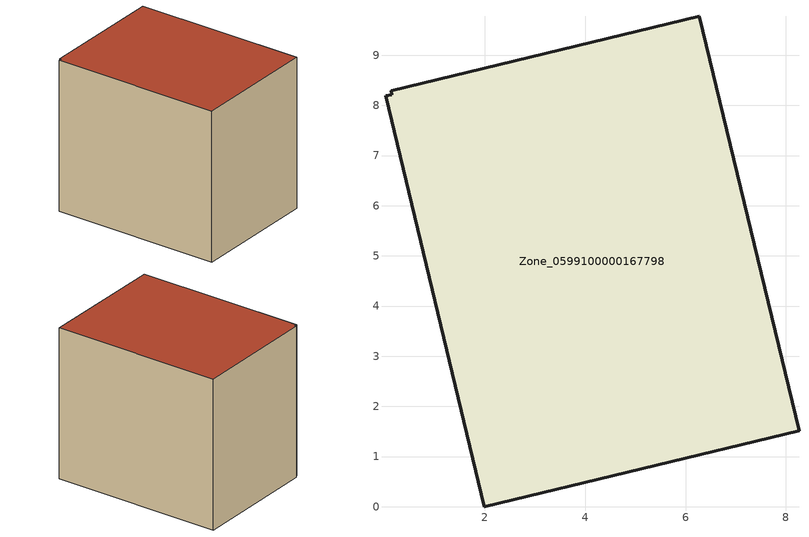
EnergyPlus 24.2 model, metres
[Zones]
Zone_0599100000167798
 floor ground (C_G): 0.02,8.19 0.15,8.21 0.13,8.29 6.27,9.78 8.26,1.51 1.99,0 z0
 wall outside (C_F): 1.99,0 8.26,1.51 6.27,9.78 0.13,8.29 0.15,8.21 0.02,8.19 1.99,0 z0:7.58
 roof outside (C_R): 0.15,8.21 0.02,8.19 1.99,0 8.26,1.51 6.27,9.78 0.13,8.29 z7.58
[BUILDING]
Pand.0599100000167798: North Axis=0; Terrain=City; Loads Convergence Tolerance Value=0.04; Temperature Convergence Tolerance Value=0.4; Solar Distribution=FullExterior; Maximum Number of Warmup Days=25; Minimum Number of Warmup Days=1
[Site:Location]
Rotterdam.The.Hague.AP_ZH_NLD Design_Conditions: Latitude=51.96; Longitude=4.45; Time Zone=1; Elevation=-4.5
[SITE:GROUNDTEMPERATURE:BUILDINGSURFACE]
18, 18, 18, 18, 18, 18, 18, 18, 18, 18, 18, 18
[MATERIAL] Thermal Absorptance=0.9; Solar Absorptance=0.7; Visible Absorptance=0.7
Name | Roughness | Thickness | Conductivity | Density | Specific Heat
G.TC.1965-1974 | MediumSmooth | 0.15 | 0.882353 | 540 | 1210
F.TC.1965-1974 | Rough | 0.3 | 0.697674 | 1920 | 840
R.TC.1965-1974 | MediumRough | 0.2 | 0.232558 | 1500 | 1000
[CONSTRUCTION]
C_G: G.TC.1965-1974
C_F: F.TC.1965-1974
C_R: R.TC.1965-1974
[ZONE]
Zone_0599100000167798: Type=1; Multiplier=1; Ceiling Height=Autocalculate; Volume=Autocalculate; Floor Area=autocalculate; Part of Total Floor Area=Yes
[ZONEINFILTRATION:DESIGNFLOWRATE]
Infil_Zone_0599100000167798: Zone or ZoneList or Space or SpaceList=Zone_0599100000167798; Schedule=AlwaysOn; Design Flow Rate Calculation Method=Flow/Area; Flow Rate per Floor Area=0.003; Constant Term Coefficient=1; Temperature Term Coefficient=0; Velocity Term Coefficient=0; Velocity Squared Term Coefficient=0
[HVACTEMPLATE:ZONE:IDEALLOADSAIRSYSTEM]
Zone_0599100000167798: Maximum Heating Supply Air Temperature=50; Minimum Cooling Supply Air Temperature=13; Maximum Heating Supply Air Humidity Ratio=0.0156; Minimum Cooling Supply Air Humidity Ratio=0.0077; Heating Limit=NoLimit; Cooling Limit=NoLimit; Dehumidification Control Type=ConstantSensibleHeatRatio; Cooling Sensible Heat Ratio=0.7; Dehumidification Setpoint=60; Humidification Control Type=None; Humidification Setpoint=30; Outdoor Air Method=None; Outdoor Air Flow Rate per Person=0.00944; Outdoor Air Flow Rate per Zone Floor Area=0; Outdoor Air Flow Rate per Zone=0; Demand Controlled Ventilation Type=None; Outdoor Air Economizer Type=NoEconomizer; Heat Recovery Type=None; Sensible Heat Recovery Effectiveness=0.7; Latent Heat Recovery Effectiveness=0.65
[ZONECONTROL:THERMOSTAT]
ThermostatControl_Zone_0599100000167798: Zone or ZoneList=Zone_0599100000167798; Control Type Schedule=DualSetpointControlType; Control 1=Thermostat_Zone_0599100000167798; Temperature Difference Between Cutout And Setpoint=0
[THERMOSTATSETPOINT:DUALSETPOINT]
Thermostat_Zone_0599100000167798: Heating Setpoint Temperature Schedule=HeatingSetpoint_Zone_0599100000167798; Cooling Setpoint Temperature Schedule=CoolingSetpoint_Zone_0599100000167798
[SCHEDULE:COMPACT]
HeatingSetpoint_Zone_0599100000167798: Through: 12/31, For: AllDays, Until: 24:00, 21
CoolingSetpoint_Zone_0599100000167798: Through: 12/31, For: AllDays, Until: 24:00, 24
DualSetpointControlType: Through: 12/31, For: AllDays, Until: 24:00, 4
AlwaysOn: Through: 12/31, For: AllDays, Until: 24:00, 1
